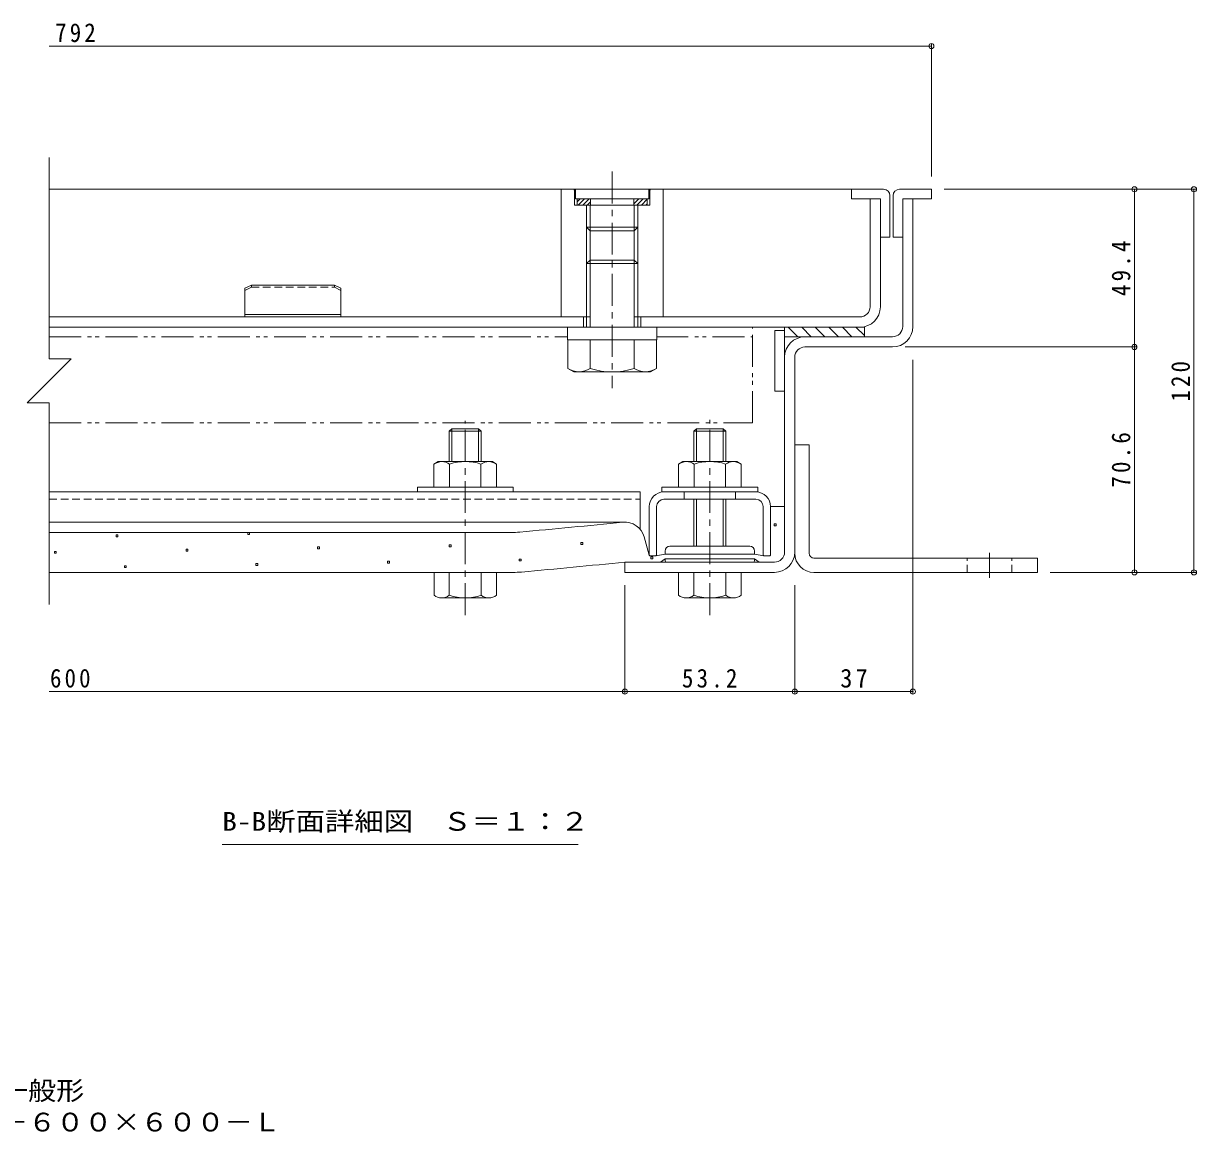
# Model space of a CAD drawing. Units: millimetres at full size. Extents: x -496 to 546, y -392 to 378.
# Drawn here: x 127.3 to 494.8, y -392.4 to -44.8 of the extents above; entities that cross this region are included whole.
import ezdxf
from ezdxf.enums import TextEntityAlignment as Align

# ---------------------------------------------------------------- set-up
doc = ezdxf.new("R2010")
doc.units = ezdxf.units.MM
doc.header["$LTSCALE"] = 2
doc.header["$PDMODE"] = 32
doc.header["$PDSIZE"] = 1.6
for name, pattern in [('CHAIN1', [8, 5, -1, 1, -1]), ('DASHED1', [1.8, 1.2, -0.6]), ('DOUBLE_CHAIN1', [8.8, 5, -1, 0.6, -0.6, 0.6, -1])]:
    doc.linetypes.add(name, pattern=pattern)
for name, color, linetype, lineweight in [('D-1', 3, 'Continuous', 9), ('D-2', 3, 'Continuous', 9), ('D-3', 5, 'Continuous', 5), ('D-4', 4, 'Continuous', 9), ('D-5', 7, 'Continuous', 9), ('D-6', 6, 'Continuous', 9), ('D-7', 134, 'Continuous', 5), ('D-9', 134, 'Continuous', 5), ('D-B', 2, 'Continuous', 9), ('D-C', 5, 'Continuous', 9), ('D-F', 7, 'Continuous', 9), ('F-5_F-5ﾚｲﾔ', 7, 'Continuous', 9)]:
    doc.layers.add(name, color=color, linetype=linetype, lineweight=lineweight)
doc.styles.add('ＭＳ ゴシック', font='')
doc.styles.get('ＭＳ ゴシック').set_extended_font_data('MS Gothic')

msp = doc.modelspace()

# ---------------------------------------------------------------- linework, layer by layer
at = {"layer": 'D-1'}
for p, q in [((368.931, -176.688), (373.431, -176.688)), ((368.931, -210.689), (368.931, -176.688)), ((373.431, -210.711), (373.431, -176.688)), ((374.931, -212.189), (444.931, -212.189)), ((444.931, -212.189), (444.931, -216.689)), ((374.931, -216.689), (444.931, -216.689))]:
    msp.add_line(p, q, dxfattribs=at)
at = {"layer": 'D-1', "linetype": 'DASHED1'}
for p, q in [((422.931, -216.69), (422.931, -212.19)), ((436.931, -216.689), (436.931, -212.189))]:
    msp.add_line(p, q, dxfattribs=at)
at = {"layer": 'D-1', "linetype": 'CHAIN1'}
msp.add_line((429.931, -218.436), (429.931, -210.547), dxfattribs=at)
at = {"layer": 'D-1'}
for radius, start in [(6, 180), (1.5, 180.83382)]:
    msp.add_arc((374.931, -210.689), radius, start, 270, dxfattribs=at)
at = {"layer": 'D-2'}
for p, q in [((392.532, -133.489), (392.532, -99.689)), ((395.732, -99.689), (392.532, -99.689)), ((395.732, -133.489), (395.732, -99.689)), ((303.732, -136.689), (135.424, -136.689)), ((302.732, -136.689), (302.732, -139.889)), ((389.332, -136.689), (319.732, -136.689)), ((320.732, -136.689), (320.732, -139.889)), ((135.424, -139.889), (389.332, -139.889))]:
    msp.add_line(p, q, dxfattribs=at)
for radius in [6.4, 3.2]:
    msp.add_arc((389.332, -133.489), radius, 270, 0, dxfattribs=at)
at = {"layer": 'D-3', "color": 4, "lineweight": 9}
for p, q in [((386.732, -96.689), (135.424, -96.689)), ((386.732, -96.689), (386.732, -99.689)), ((396.732, -96.689), (386.732, -96.689)), ((398.732, -98.689), (398.732, -111.69)), ((399.732, -98.689), (399.732, -111.69)), ((401.732, -96.689), (411.732, -96.689)), ((386.732, -99.689), (395.732, -99.689)), ((395.732, -99.689), (395.732, -111.69)), ((402.732, -99.689), (402.732, -111.69)), ((395.732, -111.69), (398.732, -111.69)), ((399.732, -111.69), (402.732, -111.69)), ((196.732, -127.689), (198.732, -126.689)), ((196.732, -127.689), (196.732, -136.689)), ((198.732, -126.689), (224.732, -126.689)), ((226.732, -127.689), (224.732, -126.689)), ((226.732, -127.689), (226.732, -136.689)), ((226.732, -135.889), (196.732, -135.889)), ((226.732, -136.689), (196.732, -136.689))]:
    msp.add_line(p, q, dxfattribs=at)
at = {"layer": 'D-3', "color": 2, "lineweight": 9}
for p, q in [((402.732, -99.689), (405.932, -99.689)), ((402.732, -139.689), (402.732, -99.689)), ((405.932, -139.689), (405.932, -99.689)), ((399.532, -142.889), (372.131, -142.889)), ((372.131, -146.089), (399.532, -146.089)), ((365.731, -210.289), (365.731, -149.289)), ((368.931, -149.289), (368.931, -210.289)), ((315.732, -216.689), (315.732, -213.489)), ((362.531, -213.489), (315.732, -213.489)), ((315.732, -216.689), (362.531, -216.689))]:
    msp.add_line(p, q, dxfattribs=at)
at = {"layer": 'D-3', "color": 4, "linetype": 'DASHED1', "lineweight": 9}
for p, q in [((198.732, -127.382), (196.732, -128.382)), ((198.732, -127.382), (198.732, -126.689)), ((224.732, -127.382), (226.732, -128.382))]:
    msp.add_line(p, q, dxfattribs=at)
at = {"layer": 'D-3', "color": 6, "lineweight": 9}
for p, q in [((362.731, -140.889), (365.731, -140.889)), ((362.731, -140.889), (362.731, -159.889)), ((365.731, -140.889), (365.731, -159.889)), ((362.731, -159.889), (365.731, -159.889))]:
    msp.add_line(p, q, dxfattribs=at)
at = {"layer": 'D-3', "linetype": 'CHAIN1'}
for p, q in [((342.331, -230.077), (342.331, -168.944)), ((265.732, -230.077), (265.732, -169.254))]:
    msp.add_line(p, q, dxfattribs=at)
at = {"layer": 'D-3'}
for p, q in [((261.544, -171.689), (260.732, -172.501)), ((260.732, -172.501), (270.732, -172.501)), ((260.732, -172.501), (260.732, -178.189)), ((260.732, -172.501), (260.732, -181.989)), ((261.544, -171.689), (269.92, -171.689)), ((261.544, -181.989), (261.544, -171.689)), ((269.92, -171.689), (270.732, -172.501)), ((269.92, -181.989), (269.92, -171.689)), ((270.732, -181.989), (270.732, -172.501)), ((338.144, -171.689), (337.332, -172.501)), ((347.332, -172.501), (337.332, -172.501)), ((337.332, -181.989), (337.332, -172.501)), ((346.52, -171.689), (338.144, -171.689)), ((338.144, -181.989), (338.144, -171.689)), ((346.52, -171.689), (347.332, -172.501)), ((346.52, -181.989), (346.52, -171.689)), ((347.332, -172.501), (347.332, -181.989)), ((337.332, -208.489), (337.332, -193.789)), ((338.144, -208.489), (338.144, -193.789)), ((346.52, -208.489), (346.52, -193.789)), ((347.332, -193.789), (347.332, -208.489)), ((255.932, -216.689), (275.532, -216.689)), ((255.932, -223.795), (255.932, -216.689)), ((260.732, -223.795), (260.732, -216.689)), ((270.732, -223.795), (270.732, -216.689)), ((275.532, -223.795), (275.532, -216.689)), ((332.531, -223.795), (332.531, -216.689)), ((352.131, -216.689), (332.531, -216.689)), ((337.331, -223.795), (337.331, -216.689)), ((347.331, -223.795), (347.331, -216.689)), ((352.131, -223.795), (352.131, -216.689)), ((273.132, -224.69), (258.332, -224.69)), ((349.731, -224.69), (334.931, -224.69))]:
    msp.add_line(p, q, dxfattribs=at)
at = {"layer": 'D-3', "color": 4, "lineweight": 9}
msp.add_lwpolyline([(411.732, -96.689), (411.732, -99.689), (402.732, -99.689)], dxfattribs=at)
at = {"layer": 'D-3', "color": 4, "linetype": 'DASHED1', "lineweight": 9}
msp.add_lwpolyline([(198.732, -127.382), (224.732, -127.382), (224.732, -126.689)], dxfattribs=at)
at = {"layer": 'D-3', "color": 4, "lineweight": 9}
for centre, start, end in [((396.732, -98.689), 0, 90), ((401.732, -98.689), 90, 180)]:
    msp.add_arc(centre, 2, start, end, dxfattribs=at)
at = {"layer": 'D-3', "color": 2, "lineweight": 9}
for centre, radius, start, end in [((372.131, -149.289), 6.4, 90, 180), ((399.532, -139.689), 3.2, 270, 0), ((399.532, -139.689), 6.4, 270, 0), ((372.131, -149.289), 3.2, 90, 180), ((362.531, -210.289), 6.4, 270, 0), ((362.531, -210.289), 3.2, 270, 0)]:
    msp.add_arc(centre, radius, start, end, dxfattribs=at)
at = {"layer": 'D-3'}
for centre, radius, start, end in [((258.332, -221.024), 3.666, 229.1022, 310.89809), ((265.732, -210.274), 14.416, 249.70546, 290.29454), ((273.132, -221.024), 3.666, 229.10191, 310.8978), ((334.931, -221.024), 3.666, 229.1022, 310.89809), ((342.331, -210.274), 14.416, 249.70546, 290.29454), ((349.731, -221.024), 3.666, 229.10191, 310.8978)]:
    msp.add_arc(centre, radius, start, end, dxfattribs=at)
at = {"layer": 'D-4'}
for p, q in [((361.332, -196.019), (365.732, -196.019)), ((361.332, -211.239), (361.332, -196.089)), ((365.732, -210.289), (365.732, -196.019)), ((315.721, -200.96), (135.424, -200.96)), ((135.424, -204.189), (280.064, -204.189)), ((323.332, -211.239), (321.741, -205.533)), ((323.582, -211.489), (323.332, -211.239)), ((325.382, -211.489), (323.582, -211.489)), ((328.332, -210.989), (325.382, -211.489)), ((328.332, -212.489), (326.836, -213.489)), ((356.332, -210.989), (328.332, -210.989)), ((328.332, -212.489), (356.332, -212.489)), ((356.332, -212.489), (357.827, -213.489)), ((280.637, -216.689), (135.424, -216.689)), ((315.732, -213.489), (326.836, -213.489)), ((362.532, -213.489), (357.827, -213.489))]:
    msp.add_line(p, q, dxfattribs=at)
at = {"layer": 'D-4', "color": 134, "lineweight": 5}
for p, q in [((354.832, -208.489), (329.832, -208.489)), ((328.332, -209.989), (328.332, -210.989)), ((328.332, -210.989), (356.332, -210.989)), ((328.332, -212.489), (356.332, -212.489)), ((328.332, -212.989), (328.332, -212.489)), ((356.332, -209.989), (356.332, -210.989)), ((356.332, -212.989), (356.332, -212.489)), ((355.832, -213.489), (328.832, -213.489))]:
    msp.add_line(p, q, dxfattribs=at)
at = {"layer": 'D-4', "color": 2}
for points in [[(362.48, -202.068), (362.48, -201.468), (363.08, -201.468), (363.08, -202.068)], [(156.354, -205.536), (156.354, -204.936), (156.954, -204.936), (156.954, -205.536)], [(197.579, -204.842), (197.579, -204.242), (198.179, -204.242), (198.179, -204.842)], [(178.26, -210.019), (178.26, -209.419), (178.86, -209.419), (178.86, -210.019)], [(219.486, -209.325), (219.486, -208.725), (220.086, -208.725), (220.086, -209.325)], [(260.711, -208.632), (260.711, -208.032), (261.311, -208.032), (261.311, -208.632)], [(301.936, -207.938), (301.936, -207.338), (302.536, -207.338), (302.536, -207.938)], [(137.035, -210.712), (137.035, -210.112), (137.635, -210.112), (137.635, -210.712)], [(282.618, -213.115), (282.618, -212.515), (283.218, -212.515), (283.218, -213.115)], [(323.843, -212.421), (323.843, -211.821), (324.443, -211.821), (324.443, -212.421)], [(158.942, -215.195), (158.942, -214.595), (159.542, -214.595), (159.542, -215.195)], [(200.167, -214.502), (200.167, -213.902), (200.767, -213.902), (200.767, -214.502)], [(241.392, -213.808), (241.392, -213.208), (241.992, -213.208), (241.992, -213.808)]]:
    msp.add_lwpolyline(points, close=True, dxfattribs=at)
at = {"layer": 'D-4'}
msp.add_lwpolyline([(356.332, -210.989), (359.282, -211.489), (361.082, -211.489), (361.332, -211.239)], dxfattribs=at)
for centre, radius, start, end in [((-184.268, 4876.303), 5101.792, 275.2529, 275.61726), ((315.721, -207.21), 6.25, 15.57156, 95.61726), ((280.064, -174.189), 30, 270, 275.2529), ((362.532, -210.289), 3.2, 270, 0), ((280.637, -186.689), 30, 270, 275.24643), ((-184.268, 4876.303), 5114.292, 275.24643, 275.6105)]:
    msp.add_arc(centre, radius, start, end, dxfattribs=at)
at = {"layer": 'D-4', "color": 134, "lineweight": 5}
for centre, radius, start, end in [((329.832, -209.989), 1.5, 90, 180), ((354.832, -209.989), 1.5, 0, 90), ((328.832, -212.989), 0.5, 180, 270), ((355.832, -212.989), 0.5, 270, 0)]:
    msp.add_arc(centre, radius, start, end, dxfattribs=at)
at = {"layer": 'D-5'}
msp.add_line((301.097, -301.86), (189.597, -301.86), dxfattribs=at)
at = {"layer": 'D-6'}
for p, q in [((365.731, -142.889), (365.731, -139.889)), ((390.731, -139.889), (365.731, -139.889)), ((390.731, -142.889), (365.731, -142.889)), ((369.87, -142.889), (366.87, -139.889)), ((374.112, -142.889), (371.112, -139.889)), ((378.355, -142.889), (375.355, -139.889)), ((382.598, -142.889), (379.598, -139.889)), ((386.841, -142.889), (383.841, -139.889)), ((390.731, -142.538), (388.083, -139.889)), ((390.731, -142.889), (390.731, -139.889))]:
    msp.add_line(p, q, dxfattribs=at)
at = {"layer": 'D-7'}
for p, q in [((250.732, -189.989), (250.732, -191.489)), ((280.732, -189.989), (250.732, -189.989)), ((280.732, -189.989), (280.732, -191.489)), ((327.332, -189.989), (327.332, -191.489)), ((357.332, -189.989), (327.332, -189.989)), ((357.332, -189.989), (357.332, -191.489)), ((280.732, -191.489), (250.732, -191.489)), ((357.332, -191.489), (327.332, -191.489))]:
    msp.add_line(p, q, dxfattribs=at)
at = {"layer": 'D-9', "linetype": 'DOUBLE_CHAIN1'}
for p, q in [((135.424, -139.889), (355.732, -139.889)), ((135.424, -142.889), (297.875, -142.889)), ((325.588, -142.889), (355.732, -142.889)), ((355.732, -169.889), (355.732, -139.889)), ((135.424, -169.889), (355.732, -169.889))]:
    msp.add_line(p, q, dxfattribs=at)
at = {"layer": 'D-B'}
for p, q in [((257.232, -181.989), (274.232, -181.989)), ((260.824, -182.749), (260.824, -189.989)), ((270.639, -182.749), (270.639, -189.989)), ((275.547, -182.749), (274.232, -181.989)), ((275.547, -182.749), (275.547, -189.989)), ((333.832, -181.989), (350.832, -181.989)), ((337.424, -182.749), (337.424, -189.989)), ((347.239, -182.749), (347.239, -189.989)), ((352.147, -182.749), (350.832, -181.989)), ((352.147, -182.749), (352.147, -189.989))]:
    msp.add_line(p, q, dxfattribs=at)
at = {"layer": 'D-B', "color": 7}
for p, q in [((135.424, -191.489), (320.52, -191.489)), ((320.52, -203.207), (320.52, -191.489)), ((327.932, -191.489), (356.732, -191.489)), ((356.732, -193.789), (327.932, -193.789)), ((323.332, -211.239), (323.332, -196.089)), ((325.632, -211.239), (325.632, -196.089)), ((359.032, -211.239), (359.032, -196.089)), ((361.332, -211.239), (361.332, -196.089)), ((323.582, -211.489), (323.332, -211.239)), ((325.382, -211.489), (323.582, -211.489)), ((325.382, -211.489), (325.632, -211.239)), ((359.282, -211.489), (359.032, -211.239)), ((361.082, -211.489), (359.282, -211.489)), ((361.082, -211.489), (361.332, -211.239))]:
    msp.add_line(p, q, dxfattribs=at)
at = {"layer": 'D-B', "color": 7, "linetype": 'DASHED1'}
for p, q in [((135.424, -193.789), (320.52, -193.789)), ((334.332, -193.789), (334.332, -191.489)), ((350.332, -193.789), (350.332, -191.489))]:
    msp.add_line(p, q, dxfattribs=at)
at = {"layer": 'D-B'}
for points in [[(257.232, -181.989), (255.917, -182.749), (255.917, -189.989), (275.547, -189.989)], [(333.832, -181.989), (332.517, -182.749), (332.517, -189.989), (352.147, -189.989)]]:
    msp.add_lwpolyline(points, dxfattribs=at)
for centre, radius, start, end in [((258.814, -187.766), 5.793, 94.3844, 120.00002), ((258.218, -186.829), 4.842, 57.42751, 88.18785), ((265.732, -198.23), 16.241, 72.4119, 107.58812), ((273.246, -186.829), 4.842, 91.81216, 122.57251), ((272.65, -187.766), 5.793, 60, 85.61562), ((335.414, -187.766), 5.793, 94.3844, 120.00002), ((334.818, -186.829), 4.842, 57.42751, 88.18785), ((342.332, -198.23), 16.241, 72.4119, 107.58812), ((349.846, -186.829), 4.842, 91.81216, 122.57251), ((349.25, -187.766), 5.793, 60, 85.61562)]:
    msp.add_arc(centre, radius, start, end, dxfattribs=at)
at = {"layer": 'D-B', "color": 7}
for centre, radius, start, end in [((327.932, -196.089), 4.6, 90, 180), ((327.932, -196.089), 2.3, 90, 180), ((356.732, -196.089), 4.6, 0, 90), ((356.732, -196.089), 2.3, 0, 90)]:
    msp.add_arc(centre, radius, start, end, dxfattribs=at)
at = {"layer": 'D-C', "color": 2, "linetype": 'CHAIN1'}
msp.add_line((311.732, -91.154), (311.732, -159.016), dxfattribs=at)
at = {"layer": 'D-C', "color": 2}
for p, q in [((327.732, -96.689), (295.732, -96.689)), ((299.982, -96.939), (299.732, -96.689)), ((299.982, -96.939), (299.982, -101.689)), ((323.482, -96.939), (323.732, -96.689)), ((323.482, -96.939), (323.482, -101.689)), ((327.732, -96.689), (327.732, -136.689)), ((299.982, -101.689), (323.482, -101.689)), ((303.732, -101.689), (303.732, -136.689)), ((304.814, -101.689), (304.814, -136.689)), ((318.649, -101.689), (318.649, -136.689)), ((319.732, -101.689), (319.732, -136.689)), ((318.649, -136.689), (327.732, -136.689))]:
    msp.add_line(p, q, dxfattribs=at)
at = {"layer": 'D-C', "color": 4}
for p, q in [((300.232, -96.689), (300.232, -99.689)), ((300.232, -99.689), (323.232, -99.689)), ((303.732, -101.689), (303.732, -108.607)), ((319.732, -101.689), (303.732, -101.689)), ((304.814, -101.689), (304.814, -109.689)), ((304.982, -99.689), (304.982, -101.689)), ((318.482, -99.689), (318.482, -101.689)), ((318.649, -101.689), (318.649, -109.689)), ((319.732, -101.689), (319.732, -108.607)), ((318.649, -109.689), (304.814, -109.689)), ((318.649, -109.689), (319.732, -108.607))]:
    msp.add_line(p, q, dxfattribs=at)
at = {"layer": 'D-C', "color": 6}
for p, q in [((300.732, -99.689), (322.732, -99.689)), ((300.732, -100.627), (301.67, -99.689)), ((301.084, -101.689), (303.084, -99.689)), ((302.498, -101.689), (304.498, -99.689)), ((303.912, -101.689), (304.982, -100.62)), ((304.982, -99.689), (304.982, -101.689)), ((318.482, -99.689), (318.482, -101.689)), ((318.482, -101.262), (320.054, -99.689)), ((318.482, -99.848), (318.64, -99.689)), ((319.469, -101.689), (321.469, -99.689)), ((320.883, -101.689), (322.732, -99.84)), ((322.297, -101.689), (322.732, -101.255)), ((322.732, -99.689), (322.732, -101.689))]:
    msp.add_line(p, q, dxfattribs=at)
at = {"layer": 'D-C', "lineweight": 5}
for p, q in [((304.814, -118.889), (303.732, -119.972)), ((303.732, -139.889), (303.732, -119.972)), ((304.814, -118.889), (318.649, -118.889)), ((304.814, -139.889), (304.814, -118.889)), ((318.649, -139.889), (318.649, -118.889)), ((319.732, -139.889), (319.732, -119.972)), ((304.804, -152.818), (304.804, -143.889)), ((318.66, -152.818), (318.66, -143.889)), ((325.588, -152.818), (325.588, -143.889)), ((299.732, -153.889), (297.875, -152.818)), ((299.732, -153.889), (323.732, -153.889)), ((323.732, -153.889), (325.588, -152.818))]:
    msp.add_line(p, q, dxfattribs=at)
at = {"layer": 'D-C', "color": 134, "lineweight": 5}
for p, q in [((297.732, -139.889), (325.732, -139.889)), ((325.732, -139.889), (325.732, -143.889))]:
    msp.add_line(p, q, dxfattribs=at)
at = {"layer": 'D-C', "color": 2}
msp.add_lwpolyline([(295.732, -96.689), (295.732, -136.689), (304.814, -136.689)], dxfattribs=at)
at = {"layer": 'D-C', "color": 4}
for points in [[(300.232, -96.689), (323.232, -96.689), (323.232, -99.689)], [(319.732, -108.607), (303.732, -108.607), (304.814, -109.689)]]:
    msp.add_lwpolyline(points, dxfattribs=at)
at = {"layer": 'D-C', "color": 6}
msp.add_lwpolyline([(300.732, -99.689), (300.732, -101.689), (322.732, -101.689)], dxfattribs=at)
at = {"layer": 'D-C', "lineweight": 5}
for points in [[(303.732, -119.972), (319.732, -119.972), (318.649, -118.889)], [(325.588, -143.889), (297.875, -143.889), (297.875, -152.818)]]:
    msp.add_lwpolyline(points, dxfattribs=at)
at = {"layer": 'D-C', "color": 134, "lineweight": 5}
msp.add_lwpolyline([(297.732, -139.889), (297.732, -143.889), (325.732, -143.889)], dxfattribs=at)
at = {"layer": 'D-C', "lineweight": 5}
for centre, radius, start, end in [((301.965, -145.735), 8.179, 240, 265.61574), ((301.123, -147.056), 6.837, 271.81354, 302.57069), ((311.732, -130.961), 22.928, 252.41203, 287.58795), ((322.34, -147.056), 6.837, 237.42929, 268.18645), ((321.499, -145.735), 8.179, 274.38425, 299.99998)]:
    msp.add_arc(centre, radius, start, end, dxfattribs=at)
at = {"layer": 'D-F'}
for p, q in [((411.732, -51.253), (411.732, -92.689)), ((411.732, -51.853), (135.424, -51.853)), ((135.424, -86.689), (135.424, -149.808)), ((494.567, -96.689), (415.732, -96.689)), ((475.299, -96.689), (475.299, -146.09)), ((493.967, -96.689), (493.967, -216.69)), ((475.899, -146.09), (403.532, -146.09)), ((475.299, -146.09), (475.299, -216.69)), ((142.306, -149.808), (128.543, -163.571)), ((135.424, -149.808), (142.306, -149.808)), ((405.932, -254.633), (405.932, -150.089)), ((135.424, -163.571), (128.543, -163.571)), ((135.424, -163.571), (135.424, -226.689)), ((494.567, -216.69), (448.931, -216.69)), ((315.732, -254.633), (315.732, -220.689)), ((368.931, -254.633), (368.931, -220.689)), ((315.732, -254.033), (135.424, -254.033)), ((368.931, -254.033), (315.732, -254.033)), ((405.932, -254.033), (368.931, -254.033))]:
    msp.add_line(p, q, dxfattribs=at)
for p in [(411.732, -51.853), (475.299, -96.689), (493.967, -96.689), (475.299, -146.09), (475.299, -216.69), (493.967, -216.69), (315.732, -254.033), (368.931, -254.033), (405.932, -254.033)]:
    msp.add_point(p, dxfattribs=at)

# ---------------------------------------------------------------- texts
at = {"layer": 'D-5', "color": 2, "style": 'ＭＳ ゴシック', "width": 1.15}
msp.add_text('B-B断面詳細図\u3000Ｓ＝１：２', height=5.865, dxfattribs=at).set_placement((189.597, -299.36), align=Align.BOTTOM_LEFT)
at = {"layer": 'D-F', "color": 2, "char_height": 5.865, "attachment_point": 7, "style": 'ＭＳ ゴシック'}
for s, insert in [('\\T1.27;\\W0.9;792', (137.276, -50.653)), ('\\T1.27;\\W0.9;600', (135.649, -252.833)), ('\\T1.28;\\W0.9;53.2', (333.581, -252.833)), ('\\T1.27;\\W0.95;37', (383.182, -252.833))]:
    msp.add_mtext(s, dxfattribs=dict(at, insert=insert))
at = {"layer": 'D-F', "color": 2, "char_height": 5.865, "attachment_point": 7, "rotation": 90, "style": 'ＭＳ ゴシック'}
for s, insert in [('\\T1.28;\\W0.9;49.4', (474.099, -130.139)), ('\\T1.27;\\W0.9;120', (492.767, -163.19)), ('\\T1.28;\\W0.9;70.6', (474.099, -190.14))]:
    msp.add_mtext(s, dxfattribs=dict(at, insert=insert))
at = {"layer": 'F-5_F-5ﾚｲﾔ', "color": 2, "style": 'ＭＳ ゴシック', "width": 1.1}
for s, p in [('１時間遮炎\u3000充填用（充填深さ：３０ｍｍ）\u3000屋内用\u3000一般形', (-100.021, -383.701)), ('スチール製\u3000ステンレス目地\u3000マシンハッチ\u3000Ｓ－１Ｅ－６００×６００－Ｌ', (-100.021, -393.542))]:
    msp.add_text(s, height=5.865, dxfattribs=at).set_placement(p, align=Align.BOTTOM_LEFT)

doc.saveas('drawing.dxf')
